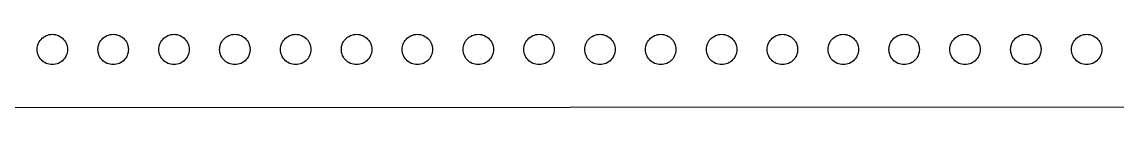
# Model space of a CAD drawing. Header units: metres. Extents: x 0 to 140, y 0 to 65.
# Drawn here: x 34 to 70, y 0.08 to 2.5 of the extents above; entities that cross this region are included whole.
import ezdxf

# ---------------------------------------------------------------- set-up
doc = ezdxf.new("R2010")
doc.units = ezdxf.units.M

msp = doc.modelspace()

# ---------------------------------------------------------------- linework, layer by layer
for p, q in [((34.5245, 2.1545), (34.5432, 2.20335)), ((34.5432, 2.20335), (34.567, 2.25)), ((34.567, 2.25), (34.5955, 2.29388)), ((34.5955, 2.29388), (34.6284, 2.33456)), ((34.6284, 2.33456), (34.6654, 2.37157)), ((34.6654, 2.37157), (34.7061, 2.4045)), ((34.7061, 2.4045), (34.75, 2.433)), ((34.75, 2.433), (34.7966, 2.45677)), ((34.7966, 2.45677), (34.8455, 2.47552)), ((34.8455, 2.47552), (34.896, 2.48906)), ((34.896, 2.48906), (34.9477, 2.49725)), ((34.9477, 2.49725), (35, 2.5)), ((35, 2.5), (35.0523, 2.49725)), ((35.0523, 2.49725), (35.1039, 2.48906)), ((35.1039, 2.48906), (35.1545, 2.47552)), ((35.1545, 2.47552), (35.2034, 2.45677)), ((35.2034, 2.45677), (35.25, 2.433)), ((35.25, 2.433), (35.2939, 2.4045)), ((35.2939, 2.4045), (35.3346, 2.37157)), ((35.3346, 2.37157), (35.3716, 2.33456)), ((35.3716, 2.33456), (35.4045, 2.29388)), ((35.4045, 2.29388), (35.433, 2.25)), ((35.433, 2.25), (35.4568, 2.20335)), ((35.4568, 2.20335), (35.4755, 2.1545)), ((36.5245, 2.1545), (36.5432, 2.20335)), ((36.5432, 2.20335), (36.567, 2.25)), ((36.567, 2.25), (36.5955, 2.29388)), ((36.5955, 2.29388), (36.6284, 2.33456)), ((36.6284, 2.33456), (36.6654, 2.37157)), ((36.6654, 2.37157), (36.7061, 2.4045)), ((36.7061, 2.4045), (36.75, 2.433)), ((36.75, 2.433), (36.7966, 2.45677)), ((36.7966, 2.45677), (36.8455, 2.47552)), ((36.8455, 2.47552), (36.896, 2.48906)), ((36.896, 2.48906), (36.9477, 2.49725)), ((36.9477, 2.49725), (37, 2.5)), ((37, 2.5), (37.0523, 2.49725)), ((37.0523, 2.49725), (37.1039, 2.48906)), ((37.1039, 2.48906), (37.1545, 2.47552)), ((37.1545, 2.47552), (37.2034, 2.45677)), ((37.2034, 2.45677), (37.25, 2.433)), ((37.25, 2.433), (37.2939, 2.4045)), ((37.2939, 2.4045), (37.3346, 2.37157)), ((37.3346, 2.37157), (37.3716, 2.33456)), ((37.3716, 2.33456), (37.4045, 2.29388)), ((37.4045, 2.29388), (37.433, 2.25)), ((37.433, 2.25), (37.4568, 2.20335)), ((37.4568, 2.20335), (37.4755, 2.1545)), ((38.5245, 2.1545), (38.5432, 2.20335)), ((38.5432, 2.20335), (38.567, 2.25)), ((38.567, 2.25), (38.5955, 2.29388)), ((38.5955, 2.29388), (38.6284, 2.33456)), ((38.6284, 2.33456), (38.6654, 2.37157)), ((38.6654, 2.37157), (38.7061, 2.4045)), ((38.7061, 2.4045), (38.75, 2.433)), ((38.75, 2.433), (38.7966, 2.45677)), ((38.7966, 2.45677), (38.8455, 2.47552)), ((38.8455, 2.47552), (38.896, 2.48906)), ((38.896, 2.48906), (38.9477, 2.49725)), ((38.9477, 2.49725), (39, 2.5)), ((39, 2.5), (39.0523, 2.49725)), ((39.0523, 2.49725), (39.1039, 2.48906)), ((39.1039, 2.48906), (39.1545, 2.47552)), ((39.1545, 2.47552), (39.2034, 2.45677)), ((39.2034, 2.45677), (39.25, 2.433)), ((39.25, 2.433), (39.2939, 2.4045)), ((39.2939, 2.4045), (39.3346, 2.37157)), ((39.3346, 2.37157), (39.3716, 2.33456)), ((39.3716, 2.33456), (39.4045, 2.29388)), ((39.4045, 2.29388), (39.433, 2.25)), ((39.433, 2.25), (39.4568, 2.20335)), ((39.4568, 2.20335), (39.4755, 2.1545)), ((40.5245, 2.1545), (40.5432, 2.20335)), ((40.5432, 2.20335), (40.567, 2.25)), ((40.567, 2.25), (40.5955, 2.29388)), ((40.5955, 2.29388), (40.6284, 2.33456)), ((40.6284, 2.33456), (40.6654, 2.37157)), ((40.6654, 2.37157), (40.7061, 2.4045)), ((40.7061, 2.4045), (40.75, 2.433)), ((40.75, 2.433), (40.7966, 2.45677)), ((40.7966, 2.45677), (40.8455, 2.47552)), ((40.8455, 2.47552), (40.896, 2.48906)), ((40.896, 2.48906), (40.9477, 2.49725)), ((40.9477, 2.49725), (41, 2.5)), ((41, 2.5), (41.0523, 2.49725)), ((41.0523, 2.49725), (41.1039, 2.48906)), ((41.1039, 2.48906), (41.1545, 2.47552)), ((41.1545, 2.47552), (41.2034, 2.45677)), ((41.2034, 2.45677), (41.25, 2.433)), ((41.25, 2.433), (41.2939, 2.4045)), ((41.2939, 2.4045), (41.3346, 2.37157)), ((41.3346, 2.37157), (41.3716, 2.33456)), ((41.3716, 2.33456), (41.4045, 2.29388)), ((41.4045, 2.29388), (41.433, 2.25)), ((41.433, 2.25), (41.4568, 2.20335)), ((41.4568, 2.20335), (41.4755, 2.1545)), ((42.5245, 2.1545), (42.5432, 2.20335)), ((42.5432, 2.20335), (42.567, 2.25)), ((42.567, 2.25), (42.5955, 2.29388)), ((42.5955, 2.29388), (42.6284, 2.33456)), ((42.6284, 2.33456), (42.6654, 2.37157)), ((42.6654, 2.37157), (42.7061, 2.4045)), ((42.7061, 2.4045), (42.75, 2.433)), ((42.75, 2.433), (42.7966, 2.45677)), ((42.7966, 2.45677), (42.8455, 2.47552)), ((42.8455, 2.47552), (42.896, 2.48906)), ((42.896, 2.48906), (42.9477, 2.49725)), ((42.9477, 2.49725), (43, 2.5)), ((43, 2.5), (43.0523, 2.49725)), ((43.0523, 2.49725), (43.1039, 2.48906)), ((43.1039, 2.48906), (43.1545, 2.47552)), ((43.1545, 2.47552), (43.2034, 2.45677)), ((43.2034, 2.45677), (43.25, 2.433)), ((43.25, 2.433), (43.2939, 2.4045)), ((43.2939, 2.4045), (43.3346, 2.37157)), ((43.3346, 2.37157), (43.3716, 2.33456)), ((43.3716, 2.33456), (43.4045, 2.29388)), ((43.4045, 2.29388), (43.433, 2.25)), ((43.433, 2.25), (43.4568, 2.20335)), ((43.4568, 2.20335), (43.4755, 2.1545)), ((44.5245, 2.1545), (44.5432, 2.20335)), ((44.5432, 2.20335), (44.567, 2.25)), ((44.567, 2.25), (44.5955, 2.29388)), ((44.5955, 2.29388), (44.6284, 2.33456)), ((44.6284, 2.33456), (44.6654, 2.37157)), ((44.6654, 2.37157), (44.7061, 2.4045)), ((44.7061, 2.4045), (44.75, 2.433)), ((44.75, 2.433), (44.7966, 2.45677)), ((44.7966, 2.45677), (44.8455, 2.47552)), ((44.8455, 2.47552), (44.896, 2.48906)), ((44.896, 2.48906), (44.9477, 2.49725)), ((44.9477, 2.49725), (45, 2.5)), ((45, 2.5), (45.0523, 2.49725)), ((45.0523, 2.49725), (45.1039, 2.48906)), ((45.1039, 2.48906), (45.1545, 2.47552)), ((45.1545, 2.47552), (45.2034, 2.45677)), ((45.2034, 2.45677), (45.25, 2.433)), ((45.25, 2.433), (45.2939, 2.4045)), ((45.2939, 2.4045), (45.3346, 2.37157)), ((45.3346, 2.37157), (45.3716, 2.33456)), ((45.3716, 2.33456), (45.4045, 2.29388)), ((45.4045, 2.29388), (45.433, 2.25)), ((45.433, 2.25), (45.4568, 2.20335)), ((45.4568, 2.20335), (45.4755, 2.1545)), ((46.5245, 2.1545), (46.5432, 2.20335)), ((46.5432, 2.20335), (46.567, 2.25)), ((46.567, 2.25), (46.5955, 2.29388)), ((46.5955, 2.29388), (46.6284, 2.33456)), ((46.6284, 2.33456), (46.6654, 2.37157)), ((46.6654, 2.37157), (46.7061, 2.4045)), ((46.7061, 2.4045), (46.75, 2.433)), ((46.75, 2.433), (46.7966, 2.45677)), ((46.7966, 2.45677), (46.8455, 2.47552)), ((46.8455, 2.47552), (46.896, 2.48906)), ((46.896, 2.48906), (46.9477, 2.49725)), ((46.9477, 2.49725), (47, 2.5)), ((47, 2.5), (47.0523, 2.49725)), ((47.0523, 2.49725), (47.1039, 2.48906)), ((47.1039, 2.48906), (47.1545, 2.47552)), ((47.1545, 2.47552), (47.2034, 2.45677)), ((47.2034, 2.45677), (47.25, 2.433)), ((47.25, 2.433), (47.2939, 2.4045)), ((47.2939, 2.4045), (47.3346, 2.37157)), ((47.3346, 2.37157), (47.3716, 2.33456)), ((47.3716, 2.33456), (47.4045, 2.29388)), ((47.4045, 2.29388), (47.433, 2.25)), ((47.433, 2.25), (47.4568, 2.20335)), ((47.4568, 2.20335), (47.4755, 2.1545)), ((48.5245, 2.1545), (48.5432, 2.20335)), ((48.5432, 2.20335), (48.567, 2.25)), ((48.567, 2.25), (48.5955, 2.29388)), ((48.5955, 2.29388), (48.6284, 2.33456)), ((48.6284, 2.33456), (48.6654, 2.37157)), ((48.6654, 2.37157), (48.7061, 2.4045)), ((48.7061, 2.4045), (48.75, 2.433)), ((48.75, 2.433), (48.7966, 2.45677)), ((48.7966, 2.45677), (48.8455, 2.47552)), ((48.8455, 2.47552), (48.896, 2.48906)), ((48.896, 2.48906), (48.9477, 2.49725)), ((48.9477, 2.49725), (49, 2.5)), ((49, 2.5), (49.0523, 2.49725)), ((49.0523, 2.49725), (49.1039, 2.48906)), ((49.1039, 2.48906), (49.1545, 2.47552)), ((49.1545, 2.47552), (49.2034, 2.45677)), ((49.2034, 2.45677), (49.25, 2.433)), ((49.25, 2.433), (49.2939, 2.4045)), ((49.2939, 2.4045), (49.3346, 2.37157)), ((49.3346, 2.37157), (49.3716, 2.33456)), ((49.3716, 2.33456), (49.4045, 2.29388)), ((49.4045, 2.29388), (49.433, 2.25)), ((49.433, 2.25), (49.4568, 2.20335)), ((49.4568, 2.20335), (49.4755, 2.1545)), ((50.5245, 2.1545), (50.5432, 2.20335)), ((50.5432, 2.20335), (50.567, 2.25)), ((50.567, 2.25), (50.5955, 2.29388)), ((50.5955, 2.29388), (50.6284, 2.33456)), ((50.6284, 2.33456), (50.6654, 2.37157)), ((50.6654, 2.37157), (50.7061, 2.4045)), ((50.7061, 2.4045), (50.75, 2.433)), ((50.75, 2.433), (50.7966, 2.45677)), ((50.7966, 2.45677), (50.8455, 2.47552)), ((50.8455, 2.47552), (50.896, 2.48906)), ((50.896, 2.48906), (50.9477, 2.49725)), ((50.9477, 2.49725), (51, 2.5)), ((51, 2.5), (51.0523, 2.49725)), ((51.0523, 2.49725), (51.1039, 2.48906)), ((51.1039, 2.48906), (51.1545, 2.47552)), ((51.1545, 2.47552), (51.2034, 2.45677)), ((51.2034, 2.45677), (51.25, 2.433)), ((51.25, 2.433), (51.2939, 2.4045)), ((51.2939, 2.4045), (51.3346, 2.37157)), ((51.3346, 2.37157), (51.3716, 2.33456)), ((51.3716, 2.33456), (51.4045, 2.29388)), ((51.4045, 2.29388), (51.433, 2.25)), ((51.433, 2.25), (51.4568, 2.20335)), ((51.4568, 2.20335), (51.4755, 2.1545)), ((52.5245, 2.1545), (52.5432, 2.20335)), ((52.5432, 2.20335), (52.567, 2.25)), ((52.567, 2.25), (52.5955, 2.29388)), ((52.5955, 2.29388), (52.6284, 2.33456)), ((52.6284, 2.33456), (52.6654, 2.37157)), ((52.6654, 2.37157), (52.7061, 2.4045)), ((52.7061, 2.4045), (52.75, 2.433)), ((52.75, 2.433), (52.7966, 2.45677)), ((52.7966, 2.45677), (52.8455, 2.47552)), ((52.8455, 2.47552), (52.896, 2.48906)), ((52.896, 2.48906), (52.9477, 2.49725)), ((52.9477, 2.49725), (53, 2.5)), ((53, 2.5), (53.0523, 2.49725)), ((53.0523, 2.49725), (53.1039, 2.48906)), ((53.1039, 2.48906), (53.1545, 2.47552)), ((53.1545, 2.47552), (53.2034, 2.45677)), ((53.2034, 2.45677), (53.25, 2.433)), ((53.25, 2.433), (53.2939, 2.4045)), ((53.2939, 2.4045), (53.3346, 2.37157)), ((53.3346, 2.37157), (53.3716, 2.33456)), ((53.3716, 2.33456), (53.4045, 2.29388)), ((53.4045, 2.29388), (53.433, 2.25)), ((53.433, 2.25), (53.4568, 2.20335)), ((53.4568, 2.20335), (53.4755, 2.1545)), ((54.5245, 2.1545), (54.5432, 2.20335)), ((54.5432, 2.20335), (54.567, 2.25)), ((54.567, 2.25), (54.5955, 2.29388)), ((54.5955, 2.29388), (54.6284, 2.33456)), ((54.6284, 2.33456), (54.6654, 2.37157)), ((54.6654, 2.37157), (54.7061, 2.4045)), ((54.7061, 2.4045), (54.75, 2.433)), ((54.75, 2.433), (54.7966, 2.45677)), ((54.7966, 2.45677), (54.8455, 2.47552)), ((54.8455, 2.47552), (54.896, 2.48906)), ((54.896, 2.48906), (54.9477, 2.49725)), ((54.9477, 2.49725), (55, 2.5)), ((55, 2.5), (55.0523, 2.49725)), ((55.0523, 2.49725), (55.1039, 2.48906)), ((55.1039, 2.48906), (55.1545, 2.47552)), ((55.1545, 2.47552), (55.2034, 2.45677)), ((55.2034, 2.45677), (55.25, 2.433)), ((55.25, 2.433), (55.2939, 2.4045)), ((55.2939, 2.4045), (55.3346, 2.37157)), ((55.3346, 2.37157), (55.3716, 2.33456)), ((55.3716, 2.33456), (55.4045, 2.29388)), ((55.4045, 2.29388), (55.433, 2.25)), ((55.433, 2.25), (55.4568, 2.20335)), ((55.4568, 2.20335), (55.4755, 2.1545)), ((56.5245, 2.1545), (56.5432, 2.20335)), ((56.5432, 2.20335), (56.567, 2.25)), ((56.567, 2.25), (56.5955, 2.29388)), ((56.5955, 2.29388), (56.6284, 2.33456)), ((56.6284, 2.33456), (56.6654, 2.37157)), ((56.6654, 2.37157), (56.7061, 2.4045)), ((56.7061, 2.4045), (56.75, 2.433)), ((56.75, 2.433), (56.7966, 2.45677)), ((56.7966, 2.45677), (56.8455, 2.47552)), ((56.8455, 2.47552), (56.896, 2.48906)), ((56.896, 2.48906), (56.9477, 2.49725)), ((56.9477, 2.49725), (57, 2.5)), ((57, 2.5), (57.0523, 2.49725)), ((57.0523, 2.49725), (57.1039, 2.48906)), ((57.1039, 2.48906), (57.1545, 2.47552)), ((57.1545, 2.47552), (57.2034, 2.45677)), ((57.2034, 2.45677), (57.25, 2.433)), ((57.25, 2.433), (57.2939, 2.4045)), ((57.2939, 2.4045), (57.3346, 2.37157)), ((57.3346, 2.37157), (57.3716, 2.33456)), ((57.3716, 2.33456), (57.4045, 2.29388)), ((57.4045, 2.29388), (57.433, 2.25)), ((57.433, 2.25), (57.4568, 2.20335)), ((57.4568, 2.20335), (57.4755, 2.1545)), ((58.5245, 2.1545), (58.5432, 2.20335)), ((58.5432, 2.20335), (58.567, 2.25)), ((58.567, 2.25), (58.5955, 2.29388)), ((58.5955, 2.29388), (58.6284, 2.33456)), ((58.6284, 2.33456), (58.6654, 2.37157)), ((58.6654, 2.37157), (58.7061, 2.4045)), ((58.7061, 2.4045), (58.75, 2.433)), ((58.75, 2.433), (58.7966, 2.45677)), ((58.7966, 2.45677), (58.8455, 2.47552)), ((58.8455, 2.47552), (58.896, 2.48906)), ((58.896, 2.48906), (58.9477, 2.49725)), ((58.9477, 2.49725), (59, 2.5)), ((59, 2.5), (59.0523, 2.49725)), ((59.0523, 2.49725), (59.1039, 2.48906)), ((59.1039, 2.48906), (59.1545, 2.47552)), ((59.1545, 2.47552), (59.2034, 2.45677)), ((59.2034, 2.45677), (59.25, 2.433)), ((59.25, 2.433), (59.2939, 2.4045)), ((59.2939, 2.4045), (59.3346, 2.37157)), ((59.3346, 2.37157), (59.3716, 2.33456)), ((59.3716, 2.33456), (59.4045, 2.29388)), ((59.4045, 2.29388), (59.433, 2.25)), ((59.433, 2.25), (59.4568, 2.20335)), ((59.4568, 2.20335), (59.4755, 2.1545)), ((60.5245, 2.1545), (60.5432, 2.20335)), ((60.5432, 2.20335), (60.567, 2.25)), ((60.567, 2.25), (60.5955, 2.29388)), ((60.5955, 2.29388), (60.6284, 2.33456)), ((60.6284, 2.33456), (60.6654, 2.37157)), ((60.6654, 2.37157), (60.7061, 2.4045)), ((60.7061, 2.4045), (60.75, 2.433)), ((60.75, 2.433), (60.7966, 2.45677)), ((60.7966, 2.45677), (60.8455, 2.47552)), ((60.8455, 2.47552), (60.896, 2.48906)), ((60.896, 2.48906), (60.9477, 2.49725)), ((60.9477, 2.49725), (61, 2.5)), ((61, 2.5), (61.0523, 2.49725)), ((61.0523, 2.49725), (61.1039, 2.48906)), ((61.1039, 2.48906), (61.1545, 2.47552)), ((61.1545, 2.47552), (61.2034, 2.45677)), ((61.2034, 2.45677), (61.25, 2.433)), ((61.25, 2.433), (61.2939, 2.4045)), ((61.2939, 2.4045), (61.3346, 2.37157)), ((61.3346, 2.37157), (61.3716, 2.33456)), ((61.3716, 2.33456), (61.4045, 2.29388)), ((61.4045, 2.29388), (61.433, 2.25)), ((61.433, 2.25), (61.4568, 2.20335)), ((61.4568, 2.20335), (61.4755, 2.1545)), ((62.5245, 2.1545), (62.5432, 2.20335)), ((62.5432, 2.20335), (62.567, 2.25)), ((62.567, 2.25), (62.5955, 2.29388)), ((62.5955, 2.29388), (62.6284, 2.33456)), ((62.6284, 2.33456), (62.6654, 2.37157)), ((62.6654, 2.37157), (62.7061, 2.4045)), ((62.7061, 2.4045), (62.75, 2.433)), ((62.75, 2.433), (62.7966, 2.45677)), ((62.7966, 2.45677), (62.8455, 2.47552)), ((62.8455, 2.47552), (62.896, 2.48906)), ((62.896, 2.48906), (62.9477, 2.49725)), ((62.9477, 2.49725), (63, 2.5)), ((63, 2.5), (63.0523, 2.49725)), ((63.0523, 2.49725), (63.1039, 2.48906)), ((63.1039, 2.48906), (63.1545, 2.47552)), ((63.1545, 2.47552), (63.2034, 2.45677)), ((63.2034, 2.45677), (63.25, 2.433)), ((63.25, 2.433), (63.2939, 2.4045)), ((63.2939, 2.4045), (63.3346, 2.37157)), ((63.3346, 2.37157), (63.3716, 2.33456)), ((63.3716, 2.33456), (63.4045, 2.29388)), ((63.4045, 2.29388), (63.433, 2.25)), ((63.433, 2.25), (63.4568, 2.20335)), ((63.4568, 2.20335), (63.4755, 2.1545)), ((64.5245, 2.1545), (64.5432, 2.20335)), ((64.5432, 2.20335), (64.567, 2.25)), ((64.567, 2.25), (64.5955, 2.29388)), ((64.5955, 2.29388), (64.6284, 2.33456)), ((64.6284, 2.33456), (64.6654, 2.37157)), ((64.6654, 2.37157), (64.7061, 2.4045)), ((64.7061, 2.4045), (64.75, 2.433)), ((64.75, 2.433), (64.7966, 2.45677)), ((64.7966, 2.45677), (64.8455, 2.47552)), ((64.8455, 2.47552), (64.896, 2.48906)), ((64.896, 2.48906), (64.9477, 2.49725)), ((64.9477, 2.49725), (65, 2.5)), ((65, 2.5), (65.0523, 2.49725)), ((65.0523, 2.49725), (65.1039, 2.48906)), ((65.1039, 2.48906), (65.1545, 2.47552)), ((65.1545, 2.47552), (65.2034, 2.45677)), ((65.2034, 2.45677), (65.25, 2.433)), ((65.25, 2.433), (65.2939, 2.4045)), ((65.2939, 2.4045), (65.3346, 2.37157)), ((65.3346, 2.37157), (65.3716, 2.33456)), ((65.3716, 2.33456), (65.4045, 2.29388)), ((65.4045, 2.29388), (65.433, 2.25)), ((65.433, 2.25), (65.4568, 2.20335)), ((65.4568, 2.20335), (65.4755, 2.1545)), ((66.5245, 2.1545), (66.5432, 2.20335)), ((66.5432, 2.20335), (66.567, 2.25)), ((66.567, 2.25), (66.5955, 2.29388)), ((66.5955, 2.29388), (66.6284, 2.33456)), ((66.6284, 2.33456), (66.6654, 2.37157)), ((66.6654, 2.37157), (66.7061, 2.4045)), ((66.7061, 2.4045), (66.75, 2.433)), ((66.75, 2.433), (66.7966, 2.45677)), ((66.7966, 2.45677), (66.8455, 2.47552)), ((66.8455, 2.47552), (66.896, 2.48906)), ((66.896, 2.48906), (66.9477, 2.49725)), ((66.9477, 2.49725), (67, 2.5)), ((67, 2.5), (67.0523, 2.49725)), ((67.0523, 2.49725), (67.1039, 2.48906)), ((67.1039, 2.48906), (67.1545, 2.47552)), ((67.1545, 2.47552), (67.2034, 2.45677)), ((67.2034, 2.45677), (67.25, 2.433)), ((67.25, 2.433), (67.2939, 2.4045)), ((67.2939, 2.4045), (67.3346, 2.37157)), ((67.3346, 2.37157), (67.3716, 2.33456)), ((67.3716, 2.33456), (67.4045, 2.29388)), ((67.4045, 2.29388), (67.433, 2.25)), ((67.433, 2.25), (67.4568, 2.20335)), ((67.4568, 2.20335), (67.4755, 2.1545)), ((68.5245, 2.1545), (68.5432, 2.20335)), ((68.5432, 2.20335), (68.567, 2.25)), ((68.567, 2.25), (68.5955, 2.29388)), ((68.5955, 2.29388), (68.6284, 2.33456)), ((68.6284, 2.33456), (68.6654, 2.37157)), ((68.6654, 2.37157), (68.7061, 2.4045)), ((68.7061, 2.4045), (68.75, 2.433)), ((68.75, 2.433), (68.7966, 2.45677)), ((68.7966, 2.45677), (68.8455, 2.47552)), ((68.8455, 2.47552), (68.896, 2.48906)), ((68.896, 2.48906), (68.9477, 2.49725)), ((68.9477, 2.49725), (69, 2.5)), ((69, 2.5), (69.0523, 2.49725)), ((69.0523, 2.49725), (69.1039, 2.48906)), ((69.1039, 2.48906), (69.1545, 2.47552)), ((69.1545, 2.47552), (69.2034, 2.45677)), ((69.2034, 2.45677), (69.25, 2.433)), ((69.25, 2.433), (69.2939, 2.4045)), ((69.2939, 2.4045), (69.3346, 2.37157)), ((69.3346, 2.37157), (69.3716, 2.33456)), ((69.3716, 2.33456), (69.4045, 2.29388)), ((69.4045, 2.29388), (69.433, 2.25)), ((69.433, 2.25), (69.4568, 2.20335)), ((69.4568, 2.20335), (69.4755, 2.1545)), ((34.5, 2), (34.5027, 2.05226)), ((34.5027, 1.94772), (34.5, 2)), ((34.5027, 2.05226), (34.5109, 2.10394)), ((34.5109, 1.89604), (34.5027, 1.94772)), ((34.5109, 2.10394), (34.5245, 2.1545)), ((34.5245, 1.84549), (34.5109, 1.89604)), ((34.5432, 1.79663), (34.5245, 1.84549)), ((35.4755, 1.84549), (35.4568, 1.79663)), ((35.4755, 2.1545), (35.4891, 2.10394)), ((35.4891, 1.89604), (35.4755, 1.84549)), ((35.4891, 2.10394), (35.4973, 2.05226)), ((35.4973, 1.94772), (35.4891, 1.89604)), ((35.4973, 2.05226), (35.5, 2)), ((35.5, 2), (35.4973, 1.94772)), ((36.5, 2), (36.5027, 2.05226)), ((36.5027, 1.94772), (36.5, 2)), ((36.5027, 2.05226), (36.5109, 2.10394)), ((36.5109, 1.89604), (36.5027, 1.94772)), ((36.5109, 2.10394), (36.5245, 2.1545)), ((36.5245, 1.84549), (36.5109, 1.89604)), ((36.5432, 1.79663), (36.5245, 1.84549)), ((37.4755, 1.84549), (37.4568, 1.79663)), ((37.4755, 2.1545), (37.4891, 2.10394)), ((37.4891, 1.89604), (37.4755, 1.84549)), ((37.4891, 2.10394), (37.4973, 2.05226)), ((37.4973, 1.94772), (37.4891, 1.89604)), ((37.4973, 2.05226), (37.5, 2)), ((37.5, 2), (37.4973, 1.94772)), ((38.5, 2), (38.5027, 2.05226)), ((38.5027, 1.94772), (38.5, 2)), ((38.5027, 2.05226), (38.5109, 2.10394)), ((38.5109, 1.89604), (38.5027, 1.94772)), ((38.5109, 2.10394), (38.5245, 2.1545)), ((38.5245, 1.84549), (38.5109, 1.89604)), ((38.5432, 1.79663), (38.5245, 1.84549)), ((39.4755, 1.84549), (39.4568, 1.79663)), ((39.4755, 2.1545), (39.4891, 2.10394)), ((39.4891, 1.89604), (39.4755, 1.84549)), ((39.4891, 2.10394), (39.4973, 2.05226)), ((39.4973, 1.94772), (39.4891, 1.89604)), ((39.4973, 2.05226), (39.5, 2)), ((39.5, 2), (39.4973, 1.94772)), ((40.5, 2), (40.5027, 2.05226)), ((40.5027, 1.94772), (40.5, 2)), ((40.5027, 2.05226), (40.5109, 2.10394)), ((40.5109, 1.89604), (40.5027, 1.94772)), ((40.5109, 2.10394), (40.5245, 2.1545)), ((40.5245, 1.84549), (40.5109, 1.89604)), ((40.5432, 1.79663), (40.5245, 1.84549)), ((41.4755, 1.84549), (41.4568, 1.79663)), ((41.4755, 2.1545), (41.4891, 2.10394)), ((41.4891, 1.89604), (41.4755, 1.84549)), ((41.4891, 2.10394), (41.4973, 2.05226)), ((41.4973, 1.94772), (41.4891, 1.89604)), ((41.4973, 2.05226), (41.5, 2)), ((41.5, 2), (41.4973, 1.94772)), ((42.5, 2), (42.5027, 2.05226)), ((42.5027, 1.94772), (42.5, 2)), ((42.5027, 2.05226), (42.5109, 2.10394)), ((42.5109, 1.89604), (42.5027, 1.94772)), ((42.5109, 2.10394), (42.5245, 2.1545)), ((42.5245, 1.84549), (42.5109, 1.89604)), ((42.5432, 1.79663), (42.5245, 1.84549)), ((43.4755, 1.84549), (43.4568, 1.79663)), ((43.4755, 2.1545), (43.4891, 2.10394)), ((43.4891, 1.89604), (43.4755, 1.84549)), ((43.4891, 2.10394), (43.4973, 2.05226)), ((43.4973, 1.94772), (43.4891, 1.89604)), ((43.4973, 2.05226), (43.5, 2)), ((43.5, 2), (43.4973, 1.94772)), ((44.5, 2), (44.5027, 2.05226)), ((44.5027, 1.94772), (44.5, 2)), ((44.5027, 2.05226), (44.5109, 2.10394)), ((44.5109, 1.89604), (44.5027, 1.94772)), ((44.5109, 2.10394), (44.5245, 2.1545)), ((44.5245, 1.84549), (44.5109, 1.89604)), ((44.5432, 1.79663), (44.5245, 1.84549)), ((45.4755, 1.84549), (45.4568, 1.79663)), ((45.4755, 2.1545), (45.4891, 2.10394)), ((45.4891, 1.89604), (45.4755, 1.84549)), ((45.4891, 2.10394), (45.4973, 2.05226)), ((45.4973, 1.94772), (45.4891, 1.89604)), ((45.4973, 2.05226), (45.5, 2)), ((45.5, 2), (45.4973, 1.94772)), ((46.5, 2), (46.5027, 2.05226)), ((46.5027, 1.94772), (46.5, 2)), ((46.5027, 2.05226), (46.5109, 2.10394)), ((46.5109, 1.89604), (46.5027, 1.94772)), ((46.5109, 2.10394), (46.5245, 2.1545)), ((46.5245, 1.84549), (46.5109, 1.89604)), ((46.5432, 1.79663), (46.5245, 1.84549)), ((47.4755, 1.84549), (47.4568, 1.79663)), ((47.4755, 2.1545), (47.4891, 2.10394)), ((47.4891, 1.89604), (47.4755, 1.84549)), ((47.4891, 2.10394), (47.4973, 2.05226)), ((47.4973, 1.94772), (47.4891, 1.89604)), ((47.4973, 2.05226), (47.5, 2)), ((47.5, 2), (47.4973, 1.94772)), ((48.5, 2), (48.5027, 2.05226)), ((48.5027, 1.94772), (48.5, 2)), ((48.5027, 2.05226), (48.5109, 2.10394)), ((48.5109, 1.89604), (48.5027, 1.94772)), ((48.5109, 2.10394), (48.5245, 2.1545)), ((48.5245, 1.84549), (48.5109, 1.89604)), ((48.5432, 1.79663), (48.5245, 1.84549)), ((49.4755, 1.84549), (49.4568, 1.79663)), ((49.4755, 2.1545), (49.4891, 2.10394)), ((49.4891, 1.89604), (49.4755, 1.84549)), ((49.4891, 2.10394), (49.4973, 2.05226)), ((49.4973, 1.94772), (49.4891, 1.89604)), ((49.4973, 2.05226), (49.5, 2)), ((49.5, 2), (49.4973, 1.94772)), ((50.5, 2), (50.5027, 2.05226)), ((50.5027, 1.94772), (50.5, 2)), ((50.5027, 2.05226), (50.5109, 2.10394)), ((50.5109, 1.89604), (50.5027, 1.94772)), ((50.5109, 2.10394), (50.5245, 2.1545)), ((50.5245, 1.84549), (50.5109, 1.89604)), ((50.5432, 1.79663), (50.5245, 1.84549)), ((51.4755, 1.84549), (51.4568, 1.79663)), ((51.4755, 2.1545), (51.4891, 2.10394)), ((51.4891, 1.89604), (51.4755, 1.84549)), ((51.4891, 2.10394), (51.4973, 2.05226)), ((51.4973, 1.94772), (51.4891, 1.89604)), ((51.4973, 2.05226), (51.5, 2)), ((51.5, 2), (51.4973, 1.94772)), ((52.5, 2), (52.5027, 2.05226)), ((52.5027, 1.94772), (52.5, 2)), ((52.5027, 2.05226), (52.5109, 2.10394)), ((52.5109, 1.89604), (52.5027, 1.94772)), ((52.5109, 2.10394), (52.5245, 2.1545)), ((52.5245, 1.84549), (52.5109, 1.89604)), ((52.5432, 1.79663), (52.5245, 1.84549)), ((53.4755, 1.84549), (53.4568, 1.79663)), ((53.4755, 2.1545), (53.4891, 2.10394)), ((53.4891, 1.89604), (53.4755, 1.84549)), ((53.4891, 2.10394), (53.4973, 2.05226)), ((53.4973, 1.94772), (53.4891, 1.89604)), ((53.4973, 2.05226), (53.5, 2)), ((53.5, 2), (53.4973, 1.94772)), ((54.5, 2), (54.5027, 2.05226)), ((54.5027, 1.94772), (54.5, 2)), ((54.5027, 2.05226), (54.5109, 2.10394)), ((54.5109, 1.89604), (54.5027, 1.94772)), ((54.5109, 2.10394), (54.5245, 2.1545)), ((54.5245, 1.84549), (54.5109, 1.89604)), ((54.5432, 1.79663), (54.5245, 1.84549)), ((55.4755, 1.84549), (55.4568, 1.79663)), ((55.4755, 2.1545), (55.4891, 2.10394)), ((55.4891, 1.89604), (55.4755, 1.84549)), ((55.4891, 2.10394), (55.4973, 2.05226)), ((55.4973, 1.94772), (55.4891, 1.89604)), ((55.4973, 2.05226), (55.5, 2)), ((55.5, 2), (55.4973, 1.94772)), ((56.5, 2), (56.5027, 2.05226)), ((56.5027, 1.94772), (56.5, 2)), ((56.5027, 2.05226), (56.5109, 2.10394)), ((56.5109, 1.89604), (56.5027, 1.94772)), ((56.5109, 2.10394), (56.5245, 2.1545)), ((56.5245, 1.84549), (56.5109, 1.89604)), ((56.5432, 1.79663), (56.5245, 1.84549)), ((57.4755, 1.84549), (57.4568, 1.79663)), ((57.4755, 2.1545), (57.4891, 2.10394)), ((57.4891, 1.89604), (57.4755, 1.84549)), ((57.4891, 2.10394), (57.4973, 2.05226)), ((57.4973, 1.94772), (57.4891, 1.89604)), ((57.4973, 2.05226), (57.5, 2)), ((57.5, 2), (57.4973, 1.94772)), ((58.5, 2), (58.5027, 2.05226)), ((58.5027, 1.94772), (58.5, 2)), ((58.5027, 2.05226), (58.5109, 2.10394)), ((58.5109, 1.89604), (58.5027, 1.94772)), ((58.5109, 2.10394), (58.5245, 2.1545)), ((58.5245, 1.84549), (58.5109, 1.89604)), ((58.5432, 1.79663), (58.5245, 1.84549)), ((59.4755, 1.84549), (59.4568, 1.79663)), ((59.4755, 2.1545), (59.4891, 2.10394)), ((59.4891, 1.89604), (59.4755, 1.84549)), ((59.4891, 2.10394), (59.4973, 2.05226)), ((59.4973, 1.94772), (59.4891, 1.89604)), ((59.4973, 2.05226), (59.5, 2)), ((59.5, 2), (59.4973, 1.94772)), ((60.5, 2), (60.5027, 2.05226)), ((60.5027, 1.94772), (60.5, 2)), ((60.5027, 2.05226), (60.5109, 2.10394)), ((60.5109, 1.89604), (60.5027, 1.94772)), ((60.5109, 2.10394), (60.5245, 2.1545)), ((60.5245, 1.84549), (60.5109, 1.89604)), ((60.5432, 1.79663), (60.5245, 1.84549)), ((61.4755, 1.84549), (61.4568, 1.79663)), ((61.4755, 2.1545), (61.4891, 2.10394)), ((61.4891, 1.89604), (61.4755, 1.84549)), ((61.4891, 2.10394), (61.4973, 2.05226)), ((61.4973, 1.94772), (61.4891, 1.89604)), ((61.4973, 2.05226), (61.5, 2)), ((61.5, 2), (61.4973, 1.94772)), ((62.5, 2), (62.5027, 2.05226)), ((62.5027, 1.94772), (62.5, 2)), ((62.5027, 2.05226), (62.5109, 2.10394)), ((62.5109, 1.89604), (62.5027, 1.94772)), ((62.5109, 2.10394), (62.5245, 2.1545)), ((62.5245, 1.84549), (62.5109, 1.89604)), ((62.5432, 1.79663), (62.5245, 1.84549)), ((63.4755, 1.84549), (63.4568, 1.79663)), ((63.4755, 2.1545), (63.4891, 2.10394)), ((63.4891, 1.89604), (63.4755, 1.84549)), ((63.4891, 2.10394), (63.4973, 2.05226)), ((63.4973, 1.94772), (63.4891, 1.89604)), ((63.4973, 2.05226), (63.5, 2)), ((63.5, 2), (63.4973, 1.94772)), ((64.5, 2), (64.5027, 2.05226)), ((64.5027, 1.94772), (64.5, 2)), ((64.5027, 2.05226), (64.5109, 2.10394)), ((64.5109, 1.89604), (64.5027, 1.94772)), ((64.5109, 2.10394), (64.5245, 2.1545)), ((64.5245, 1.84549), (64.5109, 1.89604)), ((64.5432, 1.79663), (64.5245, 1.84549)), ((65.4755, 1.84549), (65.4568, 1.79663)), ((65.4755, 2.1545), (65.4891, 2.10394)), ((65.4891, 1.89604), (65.4755, 1.84549)), ((65.4891, 2.10394), (65.4973, 2.05226)), ((65.4973, 1.94772), (65.4891, 1.89604)), ((65.4973, 2.05226), (65.5, 2)), ((65.5, 2), (65.4973, 1.94772)), ((66.5, 2), (66.5027, 2.05226)), ((66.5027, 1.94772), (66.5, 2)), ((66.5027, 2.05226), (66.5109, 2.10394)), ((66.5109, 1.89604), (66.5027, 1.94772)), ((66.5109, 2.10394), (66.5245, 2.1545)), ((66.5245, 1.84549), (66.5109, 1.89604)), ((66.5432, 1.79663), (66.5245, 1.84549)), ((67.4755, 1.84549), (67.4568, 1.79663)), ((67.4755, 2.1545), (67.4891, 2.10394)), ((67.4891, 1.89604), (67.4755, 1.84549)), ((67.4891, 2.10394), (67.4973, 2.05226)), ((67.4973, 1.94772), (67.4891, 1.89604)), ((67.4973, 2.05226), (67.5, 2)), ((67.5, 2), (67.4973, 1.94772)), ((68.5, 2), (68.5027, 2.05226)), ((68.5027, 1.94772), (68.5, 2)), ((68.5027, 2.05226), (68.5109, 2.10394)), ((68.5109, 1.89604), (68.5027, 1.94772)), ((68.5109, 2.10394), (68.5245, 2.1545)), ((68.5245, 1.84549), (68.5109, 1.89604)), ((68.5432, 1.79663), (68.5245, 1.84549)), ((69.4755, 1.84549), (69.4568, 1.79663)), ((69.4755, 2.1545), (69.4891, 2.10394)), ((69.4891, 1.89604), (69.4755, 1.84549)), ((69.4891, 2.10394), (69.4973, 2.05226)), ((69.4973, 1.94772), (69.4891, 1.89604)), ((69.4973, 2.05226), (69.5, 2)), ((69.5, 2), (69.4973, 1.94772)), ((34.567, 1.75), (34.5432, 1.79663)), ((34.5955, 1.7061), (34.567, 1.75)), ((34.6284, 1.66542), (34.5955, 1.7061)), ((34.6654, 1.62842), (34.6284, 1.66542)), ((34.7061, 1.59549), (34.6654, 1.62842)), ((34.75, 1.56699), (34.7061, 1.59549)), ((34.7966, 1.54321), (34.75, 1.56699)), ((34.8455, 1.52446), (34.7966, 1.54321)), ((34.896, 1.51093), (34.8455, 1.52446)), ((34.9477, 1.50273), (34.896, 1.51093)), ((35, 1.5), (34.9477, 1.50273)), ((35.0523, 1.50273), (35, 1.5)), ((35.1039, 1.51093), (35.0523, 1.50273)), ((35.1545, 1.52446), (35.1039, 1.51093)), ((35.2034, 1.54321), (35.1545, 1.52446)), ((35.25, 1.56699), (35.2034, 1.54321)), ((35.2939, 1.59549), (35.25, 1.56699)), ((35.3346, 1.62842), (35.2939, 1.59549)), ((35.3716, 1.66542), (35.3346, 1.62842)), ((35.4045, 1.7061), (35.3716, 1.66542)), ((35.433, 1.75), (35.4045, 1.7061)), ((35.4568, 1.79663), (35.433, 1.75)), ((36.567, 1.75), (36.5432, 1.79663)), ((36.5955, 1.7061), (36.567, 1.75)), ((36.6284, 1.66542), (36.5955, 1.7061)), ((36.6654, 1.62842), (36.6284, 1.66542)), ((36.7061, 1.59549), (36.6654, 1.62842)), ((36.75, 1.56699), (36.7061, 1.59549)), ((36.7966, 1.54321), (36.75, 1.56699)), ((36.8455, 1.52446), (36.7966, 1.54321)), ((36.896, 1.51093), (36.8455, 1.52446)), ((36.9477, 1.50273), (36.896, 1.51093)), ((37, 1.5), (36.9477, 1.50273)), ((37.0523, 1.50273), (37, 1.5)), ((37.1039, 1.51093), (37.0523, 1.50273)), ((37.1545, 1.52446), (37.1039, 1.51093)), ((37.2034, 1.54321), (37.1545, 1.52446)), ((37.25, 1.56699), (37.2034, 1.54321)), ((37.2939, 1.59549), (37.25, 1.56699)), ((37.3346, 1.62842), (37.2939, 1.59549)), ((37.3716, 1.66542), (37.3346, 1.62842)), ((37.4045, 1.7061), (37.3716, 1.66542)), ((37.433, 1.75), (37.4045, 1.7061)), ((37.4568, 1.79663), (37.433, 1.75)), ((38.567, 1.75), (38.5432, 1.79663)), ((38.5955, 1.7061), (38.567, 1.75)), ((38.6284, 1.66542), (38.5955, 1.7061)), ((38.6654, 1.62842), (38.6284, 1.66542)), ((38.7061, 1.59549), (38.6654, 1.62842)), ((38.75, 1.56699), (38.7061, 1.59549)), ((38.7966, 1.54321), (38.75, 1.56699)), ((38.8455, 1.52446), (38.7966, 1.54321)), ((38.896, 1.51093), (38.8455, 1.52446)), ((38.9477, 1.50273), (38.896, 1.51093)), ((39, 1.5), (38.9477, 1.50273)), ((39.0523, 1.50273), (39, 1.5)), ((39.1039, 1.51093), (39.0523, 1.50273)), ((39.1545, 1.52446), (39.1039, 1.51093)), ((39.2034, 1.54321), (39.1545, 1.52446)), ((39.25, 1.56699), (39.2034, 1.54321)), ((39.2939, 1.59549), (39.25, 1.56699)), ((39.3346, 1.62842), (39.2939, 1.59549)), ((39.3716, 1.66542), (39.3346, 1.62842)), ((39.4045, 1.7061), (39.3716, 1.66542)), ((39.433, 1.75), (39.4045, 1.7061)), ((39.4568, 1.79663), (39.433, 1.75)), ((40.567, 1.75), (40.5432, 1.79663)), ((40.5955, 1.7061), (40.567, 1.75)), ((40.6284, 1.66542), (40.5955, 1.7061)), ((40.6654, 1.62842), (40.6284, 1.66542)), ((40.7061, 1.59549), (40.6654, 1.62842)), ((40.75, 1.56699), (40.7061, 1.59549)), ((40.7966, 1.54321), (40.75, 1.56699)), ((40.8455, 1.52446), (40.7966, 1.54321)), ((40.896, 1.51093), (40.8455, 1.52446)), ((40.9477, 1.50273), (40.896, 1.51093)), ((41, 1.5), (40.9477, 1.50273)), ((41.0523, 1.50273), (41, 1.5)), ((41.1039, 1.51093), (41.0523, 1.50273)), ((41.1545, 1.52446), (41.1039, 1.51093)), ((41.2034, 1.54321), (41.1545, 1.52446)), ((41.25, 1.56699), (41.2034, 1.54321)), ((41.2939, 1.59549), (41.25, 1.56699)), ((41.3346, 1.62842), (41.2939, 1.59549)), ((41.3716, 1.66542), (41.3346, 1.62842)), ((41.4045, 1.7061), (41.3716, 1.66542)), ((41.433, 1.75), (41.4045, 1.7061)), ((41.4568, 1.79663), (41.433, 1.75)), ((42.567, 1.75), (42.5432, 1.79663)), ((42.5955, 1.7061), (42.567, 1.75)), ((42.6284, 1.66542), (42.5955, 1.7061)), ((42.6654, 1.62842), (42.6284, 1.66542)), ((42.7061, 1.59549), (42.6654, 1.62842)), ((42.75, 1.56699), (42.7061, 1.59549)), ((42.7966, 1.54321), (42.75, 1.56699)), ((42.8455, 1.52446), (42.7966, 1.54321)), ((42.896, 1.51093), (42.8455, 1.52446)), ((42.9477, 1.50273), (42.896, 1.51093)), ((43, 1.5), (42.9477, 1.50273)), ((43.0523, 1.50273), (43, 1.5)), ((43.1039, 1.51093), (43.0523, 1.50273)), ((43.1545, 1.52446), (43.1039, 1.51093)), ((43.2034, 1.54321), (43.1545, 1.52446)), ((43.25, 1.56699), (43.2034, 1.54321)), ((43.2939, 1.59549), (43.25, 1.56699)), ((43.3346, 1.62842), (43.2939, 1.59549)), ((43.3716, 1.66542), (43.3346, 1.62842)), ((43.4045, 1.7061), (43.3716, 1.66542)), ((43.433, 1.75), (43.4045, 1.7061)), ((43.4568, 1.79663), (43.433, 1.75)), ((44.567, 1.75), (44.5432, 1.79663)), ((44.5955, 1.7061), (44.567, 1.75)), ((44.6284, 1.66542), (44.5955, 1.7061)), ((44.6654, 1.62842), (44.6284, 1.66542)), ((44.7061, 1.59549), (44.6654, 1.62842)), ((44.75, 1.56699), (44.7061, 1.59549)), ((44.7966, 1.54321), (44.75, 1.56699)), ((44.8455, 1.52446), (44.7966, 1.54321)), ((44.896, 1.51093), (44.8455, 1.52446)), ((44.9477, 1.50273), (44.896, 1.51093)), ((45, 1.5), (44.9477, 1.50273)), ((45.0523, 1.50273), (45, 1.5)), ((45.1039, 1.51093), (45.0523, 1.50273)), ((45.1545, 1.52446), (45.1039, 1.51093)), ((45.2034, 1.54321), (45.1545, 1.52446)), ((45.25, 1.56699), (45.2034, 1.54321)), ((45.2939, 1.59549), (45.25, 1.56699)), ((45.3346, 1.62842), (45.2939, 1.59549)), ((45.3716, 1.66542), (45.3346, 1.62842)), ((45.4045, 1.7061), (45.3716, 1.66542)), ((45.433, 1.75), (45.4045, 1.7061)), ((45.4568, 1.79663), (45.433, 1.75)), ((46.567, 1.75), (46.5432, 1.79663)), ((46.5955, 1.7061), (46.567, 1.75)), ((46.6284, 1.66542), (46.5955, 1.7061)), ((46.6654, 1.62842), (46.6284, 1.66542)), ((46.7061, 1.59549), (46.6654, 1.62842)), ((46.75, 1.56699), (46.7061, 1.59549)), ((46.7966, 1.54321), (46.75, 1.56699)), ((46.8455, 1.52446), (46.7966, 1.54321)), ((46.896, 1.51093), (46.8455, 1.52446)), ((46.9477, 1.50273), (46.896, 1.51093)), ((47, 1.5), (46.9477, 1.50273)), ((47.0523, 1.50273), (47, 1.5)), ((47.1039, 1.51093), (47.0523, 1.50273)), ((47.1545, 1.52446), (47.1039, 1.51093)), ((47.2034, 1.54321), (47.1545, 1.52446)), ((47.25, 1.56699), (47.2034, 1.54321)), ((47.2939, 1.59549), (47.25, 1.56699)), ((47.3346, 1.62842), (47.2939, 1.59549)), ((47.3716, 1.66542), (47.3346, 1.62842)), ((47.4045, 1.7061), (47.3716, 1.66542)), ((47.433, 1.75), (47.4045, 1.7061)), ((47.4568, 1.79663), (47.433, 1.75)), ((48.567, 1.75), (48.5432, 1.79663)), ((48.5955, 1.7061), (48.567, 1.75)), ((48.6284, 1.66542), (48.5955, 1.7061)), ((48.6654, 1.62842), (48.6284, 1.66542)), ((48.7061, 1.59549), (48.6654, 1.62842)), ((48.75, 1.56699), (48.7061, 1.59549)), ((48.7966, 1.54321), (48.75, 1.56699)), ((48.8455, 1.52446), (48.7966, 1.54321)), ((48.896, 1.51093), (48.8455, 1.52446)), ((48.9477, 1.50273), (48.896, 1.51093)), ((49, 1.5), (48.9477, 1.50273)), ((49.0523, 1.50273), (49, 1.5)), ((49.1039, 1.51093), (49.0523, 1.50273)), ((49.1545, 1.52446), (49.1039, 1.51093)), ((49.2034, 1.54321), (49.1545, 1.52446)), ((49.25, 1.56699), (49.2034, 1.54321)), ((49.2939, 1.59549), (49.25, 1.56699)), ((49.3346, 1.62842), (49.2939, 1.59549)), ((49.3716, 1.66542), (49.3346, 1.62842)), ((49.4045, 1.7061), (49.3716, 1.66542)), ((49.433, 1.75), (49.4045, 1.7061)), ((49.4568, 1.79663), (49.433, 1.75)), ((50.567, 1.75), (50.5432, 1.79663)), ((50.5955, 1.7061), (50.567, 1.75)), ((50.6284, 1.66542), (50.5955, 1.7061)), ((50.6654, 1.62842), (50.6284, 1.66542)), ((50.7061, 1.59549), (50.6654, 1.62842)), ((50.75, 1.56699), (50.7061, 1.59549)), ((50.7966, 1.54321), (50.75, 1.56699)), ((50.8455, 1.52446), (50.7966, 1.54321)), ((50.896, 1.51093), (50.8455, 1.52446)), ((50.9477, 1.50273), (50.896, 1.51093)), ((51, 1.5), (50.9477, 1.50273)), ((51.0523, 1.50273), (51, 1.5)), ((51.1039, 1.51093), (51.0523, 1.50273)), ((51.1545, 1.52446), (51.1039, 1.51093)), ((51.2034, 1.54321), (51.1545, 1.52446)), ((51.25, 1.56699), (51.2034, 1.54321)), ((51.2939, 1.59549), (51.25, 1.56699)), ((51.3346, 1.62842), (51.2939, 1.59549)), ((51.3716, 1.66542), (51.3346, 1.62842)), ((51.4045, 1.7061), (51.3716, 1.66542)), ((51.433, 1.75), (51.4045, 1.7061)), ((51.4568, 1.79663), (51.433, 1.75)), ((52.567, 1.75), (52.5432, 1.79663)), ((52.5955, 1.7061), (52.567, 1.75)), ((52.6284, 1.66542), (52.5955, 1.7061)), ((52.6654, 1.62842), (52.6284, 1.66542)), ((52.7061, 1.59549), (52.6654, 1.62842)), ((52.75, 1.56699), (52.7061, 1.59549)), ((52.7966, 1.54321), (52.75, 1.56699)), ((52.8455, 1.52446), (52.7966, 1.54321)), ((52.896, 1.51093), (52.8455, 1.52446)), ((52.9477, 1.50273), (52.896, 1.51093)), ((53, 1.5), (52.9477, 1.50273)), ((53.0523, 1.50273), (53, 1.5)), ((53.1039, 1.51093), (53.0523, 1.50273)), ((53.1545, 1.52446), (53.1039, 1.51093)), ((53.2034, 1.54321), (53.1545, 1.52446)), ((53.25, 1.56699), (53.2034, 1.54321)), ((53.2939, 1.59549), (53.25, 1.56699)), ((53.3346, 1.62842), (53.2939, 1.59549)), ((53.3716, 1.66542), (53.3346, 1.62842)), ((53.4045, 1.7061), (53.3716, 1.66542)), ((53.433, 1.75), (53.4045, 1.7061)), ((53.4568, 1.79663), (53.433, 1.75)), ((54.567, 1.75), (54.5432, 1.79663)), ((54.5955, 1.7061), (54.567, 1.75)), ((54.6284, 1.66542), (54.5955, 1.7061)), ((54.6654, 1.62842), (54.6284, 1.66542)), ((54.7061, 1.59549), (54.6654, 1.62842)), ((54.75, 1.56699), (54.7061, 1.59549)), ((54.7966, 1.54321), (54.75, 1.56699)), ((54.8455, 1.52446), (54.7966, 1.54321)), ((54.896, 1.51093), (54.8455, 1.52446)), ((54.9477, 1.50273), (54.896, 1.51093)), ((55, 1.5), (54.9477, 1.50273)), ((55.0523, 1.50273), (55, 1.5)), ((55.1039, 1.51093), (55.0523, 1.50273)), ((55.1545, 1.52446), (55.1039, 1.51093)), ((55.2034, 1.54321), (55.1545, 1.52446)), ((55.25, 1.56699), (55.2034, 1.54321)), ((55.2939, 1.59549), (55.25, 1.56699)), ((55.3346, 1.62842), (55.2939, 1.59549)), ((55.3716, 1.66542), (55.3346, 1.62842)), ((55.4045, 1.7061), (55.3716, 1.66542)), ((55.433, 1.75), (55.4045, 1.7061)), ((55.4568, 1.79663), (55.433, 1.75)), ((56.567, 1.75), (56.5432, 1.79663)), ((56.5955, 1.7061), (56.567, 1.75)), ((56.6284, 1.66542), (56.5955, 1.7061)), ((56.6654, 1.62842), (56.6284, 1.66542)), ((56.7061, 1.59549), (56.6654, 1.62842)), ((56.75, 1.56699), (56.7061, 1.59549)), ((56.7966, 1.54321), (56.75, 1.56699)), ((56.8455, 1.52446), (56.7966, 1.54321)), ((56.896, 1.51093), (56.8455, 1.52446)), ((56.9477, 1.50273), (56.896, 1.51093)), ((57, 1.5), (56.9477, 1.50273)), ((57.0523, 1.50273), (57, 1.5)), ((57.1039, 1.51093), (57.0523, 1.50273)), ((57.1545, 1.52446), (57.1039, 1.51093)), ((57.2034, 1.54321), (57.1545, 1.52446)), ((57.25, 1.56699), (57.2034, 1.54321)), ((57.2939, 1.59549), (57.25, 1.56699)), ((57.3346, 1.62842), (57.2939, 1.59549)), ((57.3716, 1.66542), (57.3346, 1.62842)), ((57.4045, 1.7061), (57.3716, 1.66542)), ((57.433, 1.75), (57.4045, 1.7061)), ((57.4568, 1.79663), (57.433, 1.75)), ((58.567, 1.75), (58.5432, 1.79663)), ((58.5955, 1.7061), (58.567, 1.75)), ((58.6284, 1.66542), (58.5955, 1.7061)), ((58.6654, 1.62842), (58.6284, 1.66542)), ((58.7061, 1.59549), (58.6654, 1.62842)), ((58.75, 1.56699), (58.7061, 1.59549)), ((58.7966, 1.54321), (58.75, 1.56699)), ((58.8455, 1.52446), (58.7966, 1.54321)), ((58.896, 1.51093), (58.8455, 1.52446)), ((58.9477, 1.50273), (58.896, 1.51093)), ((59, 1.5), (58.9477, 1.50273)), ((59.0523, 1.50273), (59, 1.5)), ((59.1039, 1.51093), (59.0523, 1.50273)), ((59.1545, 1.52446), (59.1039, 1.51093)), ((59.2034, 1.54321), (59.1545, 1.52446)), ((59.25, 1.56699), (59.2034, 1.54321)), ((59.2939, 1.59549), (59.25, 1.56699)), ((59.3346, 1.62842), (59.2939, 1.59549)), ((59.3716, 1.66542), (59.3346, 1.62842)), ((59.4045, 1.7061), (59.3716, 1.66542)), ((59.433, 1.75), (59.4045, 1.7061)), ((59.4568, 1.79663), (59.433, 1.75)), ((60.567, 1.75), (60.5432, 1.79663)), ((60.5955, 1.7061), (60.567, 1.75)), ((60.6284, 1.66542), (60.5955, 1.7061)), ((60.6654, 1.62842), (60.6284, 1.66542)), ((60.7061, 1.59549), (60.6654, 1.62842)), ((60.75, 1.56699), (60.7061, 1.59549)), ((60.7966, 1.54321), (60.75, 1.56699)), ((60.8455, 1.52446), (60.7966, 1.54321)), ((60.896, 1.51093), (60.8455, 1.52446)), ((60.9477, 1.50273), (60.896, 1.51093)), ((61, 1.5), (60.9477, 1.50273)), ((61.0523, 1.50273), (61, 1.5)), ((61.1039, 1.51093), (61.0523, 1.50273)), ((61.1545, 1.52446), (61.1039, 1.51093)), ((61.2034, 1.54321), (61.1545, 1.52446)), ((61.25, 1.56699), (61.2034, 1.54321)), ((61.2939, 1.59549), (61.25, 1.56699)), ((61.3346, 1.62842), (61.2939, 1.59549)), ((61.3716, 1.66542), (61.3346, 1.62842)), ((61.4045, 1.7061), (61.3716, 1.66542)), ((61.433, 1.75), (61.4045, 1.7061)), ((61.4568, 1.79663), (61.433, 1.75)), ((62.567, 1.75), (62.5432, 1.79663)), ((62.5955, 1.7061), (62.567, 1.75)), ((62.6284, 1.66542), (62.5955, 1.7061)), ((62.6654, 1.62842), (62.6284, 1.66542)), ((62.7061, 1.59549), (62.6654, 1.62842)), ((62.75, 1.56699), (62.7061, 1.59549)), ((62.7966, 1.54321), (62.75, 1.56699)), ((62.8455, 1.52446), (62.7966, 1.54321)), ((62.896, 1.51093), (62.8455, 1.52446)), ((62.9477, 1.50273), (62.896, 1.51093)), ((63, 1.5), (62.9477, 1.50273)), ((63.0523, 1.50273), (63, 1.5)), ((63.1039, 1.51093), (63.0523, 1.50273)), ((63.1545, 1.52446), (63.1039, 1.51093)), ((63.2034, 1.54321), (63.1545, 1.52446)), ((63.25, 1.56699), (63.2034, 1.54321)), ((63.2939, 1.59549), (63.25, 1.56699)), ((63.3346, 1.62842), (63.2939, 1.59549)), ((63.3716, 1.66542), (63.3346, 1.62842)), ((63.4045, 1.7061), (63.3716, 1.66542)), ((63.433, 1.75), (63.4045, 1.7061)), ((63.4568, 1.79663), (63.433, 1.75)), ((64.567, 1.75), (64.5432, 1.79663)), ((64.5955, 1.7061), (64.567, 1.75)), ((64.6284, 1.66542), (64.5955, 1.7061)), ((64.6654, 1.62842), (64.6284, 1.66542)), ((64.7061, 1.59549), (64.6654, 1.62842)), ((64.75, 1.56699), (64.7061, 1.59549)), ((64.7966, 1.54321), (64.75, 1.56699)), ((64.8455, 1.52446), (64.7966, 1.54321)), ((64.896, 1.51093), (64.8455, 1.52446)), ((64.9477, 1.50273), (64.896, 1.51093)), ((65, 1.5), (64.9477, 1.50273)), ((65.0523, 1.50273), (65, 1.5)), ((65.1039, 1.51093), (65.0523, 1.50273)), ((65.1545, 1.52446), (65.1039, 1.51093)), ((65.2034, 1.54321), (65.1545, 1.52446)), ((65.25, 1.56699), (65.2034, 1.54321)), ((65.2939, 1.59549), (65.25, 1.56699)), ((65.3346, 1.62842), (65.2939, 1.59549)), ((65.3716, 1.66542), (65.3346, 1.62842)), ((65.4045, 1.7061), (65.3716, 1.66542)), ((65.433, 1.75), (65.4045, 1.7061)), ((65.4568, 1.79663), (65.433, 1.75)), ((66.567, 1.75), (66.5432, 1.79663)), ((66.5955, 1.7061), (66.567, 1.75)), ((66.6284, 1.66542), (66.5955, 1.7061)), ((66.6654, 1.62842), (66.6284, 1.66542)), ((66.7061, 1.59549), (66.6654, 1.62842)), ((66.75, 1.56699), (66.7061, 1.59549)), ((66.7966, 1.54321), (66.75, 1.56699)), ((66.8455, 1.52446), (66.7966, 1.54321)), ((66.896, 1.51093), (66.8455, 1.52446)), ((66.9477, 1.50273), (66.896, 1.51093)), ((67, 1.5), (66.9477, 1.50273)), ((67.0523, 1.50273), (67, 1.5)), ((67.1039, 1.51093), (67.0523, 1.50273)), ((67.1545, 1.52446), (67.1039, 1.51093)), ((67.2034, 1.54321), (67.1545, 1.52446)), ((67.25, 1.56699), (67.2034, 1.54321)), ((67.2939, 1.59549), (67.25, 1.56699)), ((67.3346, 1.62842), (67.2939, 1.59549)), ((67.3716, 1.66542), (67.3346, 1.62842)), ((67.4045, 1.7061), (67.3716, 1.66542)), ((67.433, 1.75), (67.4045, 1.7061)), ((67.4568, 1.79663), (67.433, 1.75)), ((68.567, 1.75), (68.5432, 1.79663)), ((68.5955, 1.7061), (68.567, 1.75)), ((68.6284, 1.66542), (68.5955, 1.7061)), ((68.6654, 1.62842), (68.6284, 1.66542)), ((68.7061, 1.59549), (68.6654, 1.62842)), ((68.75, 1.56699), (68.7061, 1.59549)), ((68.7966, 1.54321), (68.75, 1.56699)), ((68.8455, 1.52446), (68.7966, 1.54321)), ((68.896, 1.51093), (68.8455, 1.52446)), ((68.9477, 1.50273), (68.896, 1.51093)), ((69, 1.5), (68.9477, 1.50273)), ((69.0523, 1.50273), (69, 1.5)), ((69.1039, 1.51093), (69.0523, 1.50273)), ((69.1545, 1.52446), (69.1039, 1.51093)), ((69.2034, 1.54321), (69.1545, 1.52446)), ((69.25, 1.56699), (69.2034, 1.54321)), ((69.2939, 1.59549), (69.25, 1.56699)), ((69.3346, 1.62842), (69.2939, 1.59549)), ((69.3716, 1.66542), (69.3346, 1.62842)), ((69.4045, 1.7061), (69.3716, 1.66542)), ((69.433, 1.75), (69.4045, 1.7061)), ((69.4568, 1.79663), (69.433, 1.75)), ((16.5679, 0.08217), (117.613, 0.13695))]:
    msp.add_line(p, q)

doc.saveas('drawing.dxf')
